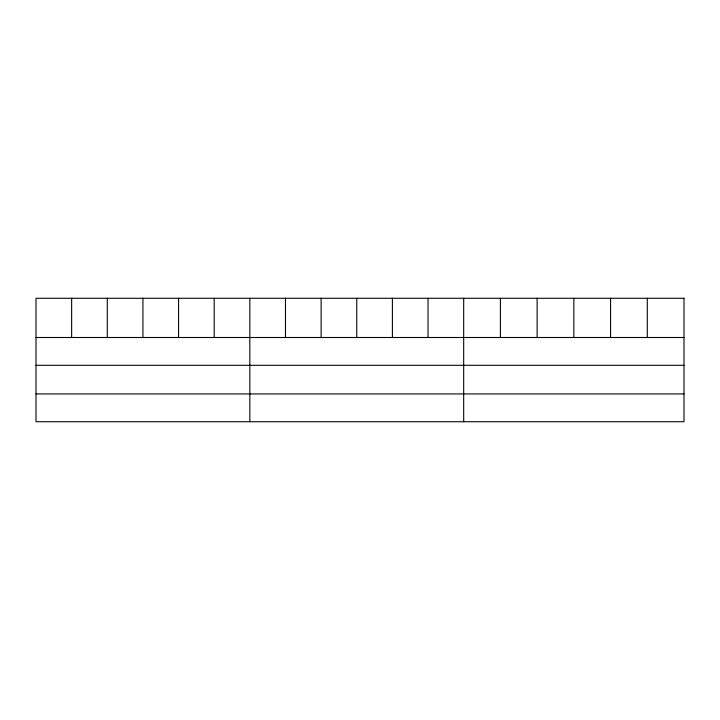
<?xml version="1.0" encoding="UTF-8"?>
<svg xmlns="http://www.w3.org/2000/svg" width="720" height="720" viewBox="0 0 720 720"><rect width="100%" height="100%" fill="white"/><g stroke="black" fill="none" stroke-linecap="round" stroke-linejoin="round"><path stroke-width="1.08" d="M36 337.5L684 337.5M36 365.292L684 365.292M36 393.93L684 393.93M647.28 298.278L647.28 337.5M610.56 298.278L610.56 337.5M573.84 298.278L573.84 337.5M537.12 298.278L537.12 337.5M500.4 298.278L500.4 337.5M463.68 298.278L463.68 421.722M428.04 298.278L428.04 337.5M392.4 298.278L392.4 337.5M356.76 298.278L356.76 337.5M321.12 298.278L321.12 337.5M285.48 298.278L285.48 337.5M249.84 298.278L249.84 421.722M214.2 298.278L214.2 337.5M178.56 298.278L178.56 337.5M142.92 298.278L142.92 337.5M107.28 298.278L107.28 337.5M71.64 298.278L71.64 337.5M684 298.278L36 298.278L36 421.722L684 421.722L684 298.278"/></g></svg>
